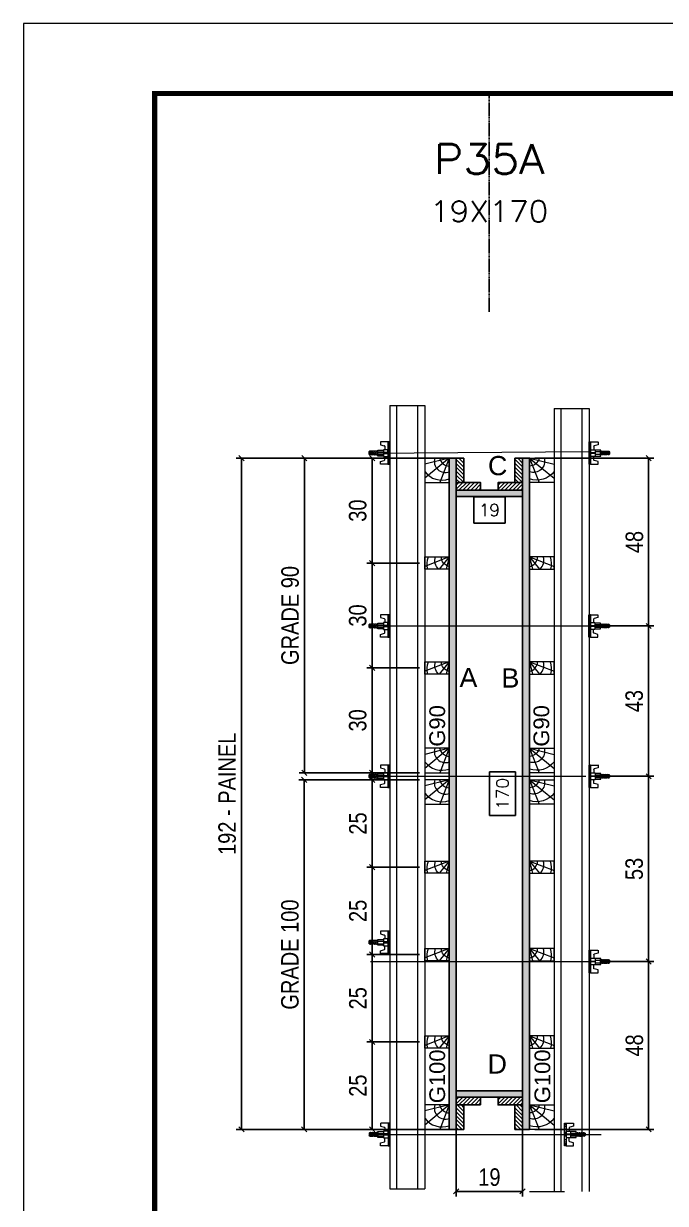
# Model space of a CAD drawing. Extents: x 2949 to 9203, y -16089 to 12527.
# Drawn here: x 2949 to 3316, y -7674 to -6999 of the extents above; entities that cross this region are included whole.
import ezdxf
from ezdxf.enums import TextEntityAlignment as Align

# ---------------------------------------------------------------- set-up
doc = ezdxf.new("R2010")
doc.units = 0
doc.linetypes.add('DASHED', pattern=[0.75, 0.5, -0.25])
doc.linetypes.add('HIDDEN', pattern=[0.375, 0.25, -0.125])
for name, color, linetype in [('CHAPA', 1, 'Continuous'), ('COTA', 241, 'Continuous'), ('Cota Seção (2x)', 4, 'Continuous'), ('MEIO_PONT', 93, 'Continuous'), ('SARRAFO', 251, 'Continuous'), ('Texto de Titulo', 7, 'Continuous'), ('Texto Qtd Sarr', 242, 'Continuous'), ('TEXTO_GERAL', 7, 'Continuous')]:
    doc.layers.add(name, color=color, linetype=linetype)
for name, color, linetype, lineweight in [('Folhas', 255, 'Continuous', 9), ('Hachura', 251, 'Continuous', 9), ('Madeira', 126, 'Continuous', 18), ('Perfil Metálico', 224, 'Continuous', 18), ('SARRAFO DE PRESSAO', 251, 'DASHED', 9), ('Texto Seção', 7, 'Continuous', 15)]:
    doc.layers.add(name, color=color, linetype=linetype, lineweight=lineweight)
doc.styles.add('ARIAL', font='arial.ttf')
doc.styles.add('COTA TECNICA 2X', font='techl___.ttf', dxfattribs={"height": 10})
doc.styles.add('ROMANS', font='romans.shx')
doc.styles.add('SANSSERIF', font='sas_____.pfb')
doc.dimstyles.new('SECAO PILAR', dxfattribs={"dimtxt": 10, "dimasz": 3, "dimexe": 3, "dimexo": 3, "dimgap": 3, "dimtad": 1, "dimdec": 1, "dimlfac": 0.5, "dimzin": 12, "dimdsep": 46, "dimtxsty": 'COTA TECNICA 2X', "dimblk1": 'OBLIQUE', "dimblk2": 'OBLIQUE', "dimsah": 1, "dimcen": 0.9, "dimclrd": 256, "dimclre": 256, "dimclrt": 256, "dimadec": 1, "dimazin": 3, "dimtfac": 1, "dimtdec": 1, "dimtmove": 0, "dimatfit": 3, "dimfxl": 1, "dimtolj": 1, "dimtzin": 12, "dimarcsym": 0})
doc.dimstyles.new('SECÇÃO 2', dxfattribs={"dimtxt": 7, "dimasz": 6, "dimexe": 0.18, "dimexo": 2, "dimgap": -4, "dimtad": 3, "dimdec": 1, "dimlfac": 0.5, "dimzin": 12, "dimdsep": 46, "dimtxsty": 'ROMANS', "dimblk": 'ARCHTICK', "dimcen": 0.09, "dimse1": 1, "dimse2": 1, "dimsd1": 1, "dimsd2": 1, "dimclrd": 180, "dimclre": 5, "dimclrt": 1, "dimadec": 0, "dimazin": 3, "dimtfac": 1, "dimtdec": 1, "dimtofl": 0, "dimtmove": 0, "dimatfit": 3, "dimldrblk": 'ARCHTICK', "dimfxl": 1, "dimtolj": 1, "dimtzin": 0, "dimarcsym": 0})
pattern_1 = [(135, (-19694.8325, 1876.2794), (-1.12253202, -1.12253202), [])]

# ---------------------------------------------------------------- blocks, each defined once
blk = doc.blocks.new('9999999999')
at = {"layer": 'Folhas'}
blk.add_lwpolyline([(98138.98, 34190.21), (99623.98, 34190.21), (99623.98, 35240.21), (98138.98, 35240.21)], close=True, dxfattribs=at)
at = {"layer": 'Folhas', "color": 30, "const_width": 3}
blk.add_lwpolyline([(98213.98, 34230.21), (99583.98, 34230.21), (99583.98, 35200.21), (98213.98, 35200.21)], close=True, dxfattribs=at)
blk = doc.blocks.new('PONTALETE')
at = {"layer": 'Madeira'}
for q in [(2.71, 7), (7, 5.76), (7, 1.74)]:
    blk.add_line((0, 0), q, dxfattribs=at)
blk.add_lwpolyline([(0, 0), (7, 0), (7, 7), (0, 7)], close=True, dxfattribs=at)
for centre, radius, start, end in [((2.04, 0.06), 6.23, 37.2818, 109.0913), ((1.09, 0.9), 3.19, 343.603, 109.9847), ((-0.21, -0.78), 3.09, 14.6322, 86.0383)]:
    blk.add_arc(centre, radius, start, end, dxfattribs=at)
blk = doc.blocks.new('MEIO PONTALETE')
at = {"layer": 'Madeira'}
for q in [(2.71, 7), (3.5, 2.88), (3.5, 0.87)]:
    blk.add_line((0, 0), q, dxfattribs=at)
blk.add_lwpolyline([(0, 0), (3.5, 0), (3.5, 7), (0, 7)], close=True, dxfattribs=at)
for centre, radius, start, end in [((2.04, 0.06), 6.23, 76.4499, 109.0913), ((1.09, 0.9), 3.19, 40.9063, 109.9847), ((-0.21, -0.78), 3.09, 14.6322, 86.0383)]:
    blk.add_arc(centre, radius, start, end, dxfattribs=at)
blk = doc.blocks.new('_Oblique')
at = {"color": 0, "linetype": 'ByBlock', "lineweight": -2}
blk.add_line((-0.5, -0.5), (0.5, 0.5), dxfattribs=at)
blk = doc.blocks.new('*D2107')
at = {"layer": 'COTA', "lineweight": -2, "transparency": 16777216}
for p, q in [((3175.58, -7307.68), (3145.47, -7307.68)), ((3148.47, -7307.68), (3148.47, -7367.68)), ((3175.58, -7367.68), (3145.47, -7367.68))]:
    blk.add_line(p, q, dxfattribs=at)
at = {"layer": 'Defpoints', "color": 0, "transparency": 16777216}
for p in [(3178.58, -7307.68), (3148.47, -7367.68), (3178.58, -7367.68)]:
    blk.add_point(p, dxfattribs=at)
at = {"layer": 'COTA', "lineweight": -2, "transparency": 16777216, "xscale": 3, "yscale": 3, "zscale": 3}
for p, rotation in [((3148.47, -7307.68), 90), ((3148.47, -7367.68), 270)]:
    blk.add_blockref('_Oblique', p, dxfattribs=dict(at, rotation=rotation))
at = {"layer": 'COTA', "transparency": 16777216, "insert": (3140.25, -7337.68), "char_height": 10, "attachment_point": 5, "rotation": 90, "style": 'COTA TECNICA 2X'}
blk.add_mtext('\\A1;30', dxfattribs=at)
blk = doc.blocks.new('*D2108')
at = {"layer": 'COTA', "lineweight": -2, "transparency": 16777216}
for p, q in [((3175.58, -7367.68), (3145.47, -7367.68)), ((3148.47, -7367.68), (3148.47, -7427.68)), ((3175.58, -7427.68), (3145.47, -7427.68))]:
    blk.add_line(p, q, dxfattribs=at)
at = {"layer": 'Defpoints', "color": 0, "transparency": 16777216}
for p in [(3178.58, -7367.68), (3148.47, -7427.68), (3178.58, -7427.68)]:
    blk.add_point(p, dxfattribs=at)
at = {"layer": 'COTA', "lineweight": -2, "transparency": 16777216, "xscale": 3, "yscale": 3, "zscale": 3}
for p, rotation in [((3148.47, -7367.68), 90), ((3148.47, -7427.68), 270)]:
    blk.add_blockref('_Oblique', p, dxfattribs=dict(at, rotation=rotation))
at = {"layer": 'COTA', "transparency": 16777216, "insert": (3140.25, -7397.68), "char_height": 10, "attachment_point": 5, "rotation": 90, "style": 'COTA TECNICA 2X'}
blk.add_mtext('\\A1;30', dxfattribs=at)
blk = doc.blocks.new('*D2109')
at = {"layer": 'COTA', "lineweight": -2, "transparency": 16777216}
for p, q in [((3175.58, -7247.68), (3145.47, -7247.68)), ((3148.47, -7247.68), (3148.47, -7307.68)), ((3175.58, -7307.68), (3145.47, -7307.68))]:
    blk.add_line(p, q, dxfattribs=at)
at = {"layer": 'Defpoints', "color": 0, "transparency": 16777216}
for p in [(3178.58, -7247.68), (3148.47, -7307.68), (3178.58, -7307.68)]:
    blk.add_point(p, dxfattribs=at)
at = {"layer": 'COTA', "lineweight": -2, "transparency": 16777216, "xscale": 3, "yscale": 3, "zscale": 3}
for p, rotation in [((3148.47, -7247.68), 90), ((3148.47, -7307.68), 270)]:
    blk.add_blockref('_Oblique', p, dxfattribs=dict(at, rotation=rotation))
at = {"layer": 'COTA', "transparency": 16777216, "insert": (3140.25, -7277.68), "char_height": 10, "attachment_point": 5, "rotation": 90, "style": 'COTA TECNICA 2X'}
blk.add_mtext('\\A1;30', dxfattribs=at)
blk = doc.blocks.new('titulo1')
at = {"layer": 'Defpoints', "color": 252, "linetype": 'HIDDEN', "ltscale": 2}
blk.add_line((0, 0), (0, 125), dxfattribs=at)
at = {"layer": 'Defpoints', "style": 'ROMANS', "oblique": 15}
blk.add_attdef('FOLHA', text='', height=10, dxfattribs=at).set_placement((0, 15.58), align=Align.MIDDLE_CENTER)
at = {"layer": 'Texto Qtd Sarr', "color": 3, "style": 'ROMANS', "oblique": 15}
for tag, height, p in [('TITULO', 17, (0, 71.45)), ('SEÇÃO', 12, (0, 41.55))]:
    blk.add_attdef(tag, text='', height=height, dxfattribs=at).set_placement(p, align=Align.MIDDLE_CENTER)
blk = doc.blocks.new('*D2095')
at = {"layer": 'Cota Seção (2x)', "color": 180, "lineweight": -2, "transparency": 16777216}
for p, q in [((3224.58, -7269.86), (3206.58, -7269.86)), ((3206.58, -7269.86), (3206.58, -7284.86)), ((3224.58, -7284.86), (3224.58, -7269.86)), ((3206.58, -7284.86), (3224.58, -7284.86))]:
    blk.add_line(p, q, dxfattribs=at)
at = {"layer": 'Defpoints', "color": 0, "transparency": 16777216}
for p in [(3196.58, -7286.99), (3196.58, -7288.86), (3234.58, -7286.99)]:
    blk.add_point(p, dxfattribs=at)
at = {"layer": 'Cota Seção (2x)', "color": 1, "transparency": 16777216, "insert": (3215.58, -7277.36), "char_height": 7, "attachment_point": 5, "style": 'ROMANS'}
blk.add_mtext('\\A1;19', dxfattribs=at)
blk = doc.blocks.new('_ArchTick')
at = {"color": 0, "linetype": 'ByBlock', "const_width": 0.15}
blk.add_lwpolyline([(-0.5, -0.5), (0.5, 0.5)], dxfattribs=at)
blk = doc.blocks.new('*D2096')
at = {"layer": 'COTA', "lineweight": -2, "transparency": 16777216}
for p, q in [((3192.91, -7247.67), (3070.66, -7247.67)), ((3073.66, -7247.67), (3073.66, -7631.69)), ((3192.91, -7631.69), (3070.66, -7631.69))]:
    blk.add_line(p, q, dxfattribs=at)
at = {"layer": 'Defpoints', "color": 0, "transparency": 16777216}
for p in [(3195.91, -7247.67), (3073.66, -7631.69), (3195.91, -7631.69)]:
    blk.add_point(p, dxfattribs=at)
at = {"layer": 'COTA', "lineweight": -2, "transparency": 16777216, "xscale": 3, "yscale": 3, "zscale": 3}
for p, rotation in [((3073.66, -7247.67), 90), ((3073.66, -7631.69), 270)]:
    blk.add_blockref('_Oblique', p, dxfattribs=dict(at, rotation=rotation))
at = {"layer": 'COTA', "transparency": 16777216, "insert": (3065.55, -7439.68), "char_height": 10, "attachment_point": 5, "rotation": 90, "style": 'COTA TECNICA 2X'}
blk.add_mtext('\\A1;192 - PAINEL', dxfattribs=at)
blk = doc.blocks.new('C')
at = {"layer": 'Hachura', "color": 0}
for p, q in [((0, 3.22), (0, -3.22)), ((0.45, 3.22), (0, 3.22)), ((0.46, 3.16), (0, 3.16)), ((0.46, 3.05), (0, 3.05)), ((0.46, 2.88), (0, 2.88)), ((0, 2.75), (0, -1.16)), ((0.46, 2.65), (0, 2.65)), ((0.46, 2.23), (0, 2.23)), ((0.46, 1.51), (0, 1.51)), ((0.39, 0.49), (0.17, 0.49)), ((0.45, -3.23), (0.45, 3.22)), ((0.45, 3.22), (2.58, 3.22)), ((1.74, 0.97), (0.45, 0.97)), ((1.45, 0.1), (0.45, 0.1)), ((1.35, 1.94), (1.35, 0.96)), ((2.58, 2.39), (1.47, 2.09)), ((1.74, -0.97), (1.74, 0.97)), ((1.74, 0.97), (1.74, 0.84)), ((1.74, 0.97), (1.74, 0.84)), ((1.74, 0.84), (3.35, 0.84)), ((3.35, 0.45), (1.74, 0.45)), ((2.58, 3.22), (2.58, 2.39)), ((3.32, 0.84), (3.32, -0.84)), ((3.35, 0.84), (3.35, -0.84)), ((3.68, 0.45), (3.35, 0.45)), ((3.84, -0.52), (3.35, 0.45)), ((3.35, 0.06), (3.67, -0.57)), ((3.68, 0.45), (4.16, -0.52)), ((3.72, 0.5), (4.25, -0.57)), ((4.37, -0.55), (3.83, 0.53)), ((4.15, 0.45), (3.93, 0.45)), ((4.42, -0.52), (3.93, 0.45)), ((4.15, 0.45), (4.26, 0.45)), ((4.26, 0.45), (4.74, -0.52)), ((4.3, 0.5), (4.83, -0.57)), ((4.95, -0.55), (4.41, 0.53)), ((4.51, 0.45), (4.84, 0.45)), ((5, -0.52), (4.51, 0.45)), ((4.84, 0.45), (5.32, -0.52)), ((4.88, 0.5), (5.41, -0.57)), ((5.53, -0.55), (4.99, 0.53)), ((5.58, -0.52), (5.09, 0.45)), ((5.42, 0.45), (5.09, 0.45)), ((5.58, -0.52), (5.09, 0.45)), ((5.42, 0.45), (5.74, -0.19)), ((5.46, 0.5), (5.74, -0.07)), ((5.74, 0.19), (5.57, 0.53)), ((5.74, 0.32), (5.68, 0.45)), ((5.68, 0.45), (5.74, 0.45)), ((5.74, 0.45), (5.9, 0.29)), ((5.74, 0.45), (5.74, -0.52)), ((5.9, -0.36), (5.9, 0.29)), ((0.45, 0), (0, 0)), ((0.46, -1.52), (0, -1.52)), ((0.46, -2.23), (0, -2.23)), ((0.46, -2.65), (0, -2.65)), ((0.46, -2.88), (0, -2.88)), ((0.46, -3.05), (0, -3.05)), ((0.46, -3.16), (0, -3.16)), ((0, -3.22), (2.57, -3.22)), ((0.08, -0.48), (0.29, -0.48)), ((0.29, -0.48), (0.4, -0.48)), ((0.45, 0), (0.45, -0.97)), ((0.45, -0.16), (1.45, -0.16)), ((0.45, -0.65), (0.45, -0.32)), ((0.45, -3.23), (0.45, -0.65)), ((0.45, -0.97), (1.74, -0.97)), ((1.35, -1.94), (1.35, -0.97)), ((2.58, -2.39), (1.47, -2.1)), ((3.35, -0.32), (1.74, -0.32)), ((3.35, -0.84), (1.74, -0.84)), ((2.58, -3.23), (2.58, -2.39)), ((3.35, -0.07), (3.58, -0.52)), ((3.35, -0.52), (3.58, -0.52)), ((3.84, -0.52), (4.16, -0.52)), ((4.42, -0.52), (4.74, -0.52)), ((4.63, -0.52), (4.74, -0.52)), ((5, -0.52), (5.32, -0.52)), ((5.58, -0.52), (5.74, -0.52)), ((5.74, -0.52), (5.9, -0.36)), ((5.74, -0.52), (5.74, -0.52))]:
    blk.add_line(p, q, dxfattribs=at)
for centre, radius, start, end in [((1.52, 1.94), 0.161, 104.7436, 180), ((1.44, -0.03), 0.129, 272.695, 87.305), ((3.81, 0.39), 0.143, 25.5688, 154.4312), ((4.39, 0.39), 0.143, 25.5688, 154.4312), ((4.97, 0.39), 0.143, 25.5688, 154.4312), ((5.55, 0.39), 0.143, 25.5688, 154.4312), ((0.17, -0.37), 0.174, 221.744, 317.8592), ((1.52, -1.94), 0.161, 180, 255.2564), ((3.71, -0.4), 0.174, 222.1408, 318.256), ((4.29, -0.4), 0.174, 222.1408, 318.256), ((4.87, -0.4), 0.174, 222.1408, 318.256), ((5.45, -0.4), 0.174, 222.1408, 318.256), ((5.61, -0.4), 0.174, 317.8592, 318.256)]:
    blk.add_arc(centre, radius, start, end, dxfattribs=at)
blk = doc.blocks.new('*D2110')
at = {"layer": 'COTA', "lineweight": -2, "transparency": 16777216}
for p, q in [((3282.22, -7535.68), (3309.69, -7535.68)), ((3306.69, -7631.69), (3306.69, -7535.68)), ((3241.58, -7631.69), (3309.69, -7631.69))]:
    blk.add_line(p, q, dxfattribs=at)
at = {"layer": 'Defpoints', "color": 0, "transparency": 16777216}
for p in [(3279.22, -7535.68), (3306.69, -7535.68), (3238.58, -7631.69)]:
    blk.add_point(p, dxfattribs=at)
at = {"layer": 'COTA', "lineweight": -2, "transparency": 16777216, "xscale": 3, "yscale": 3, "zscale": 3}
for p, rotation in [((3306.69, -7535.68), 90), ((3306.69, -7631.69), 270)]:
    blk.add_blockref('_Oblique', p, dxfattribs=dict(at, rotation=rotation))
at = {"layer": 'COTA', "transparency": 16777216, "insert": (3298.59, -7583.69), "char_height": 10, "attachment_point": 5, "rotation": 90, "style": 'COTA TECNICA 2X'}
blk.add_mtext('\\A1;48', dxfattribs=at)
blk = doc.blocks.new('*D2111')
at = {"layer": 'COTA', "lineweight": -2, "transparency": 16777216}
for p, q in [((3275.58, -7429.68), (3309.69, -7429.68)), ((3306.69, -7535.68), (3306.69, -7429.68)), ((3282.22, -7535.68), (3309.69, -7535.68))]:
    blk.add_line(p, q, dxfattribs=at)
at = {"layer": 'Defpoints', "color": 0, "transparency": 16777216}
for p in [(3272.58, -7429.68), (3306.69, -7429.68), (3279.22, -7535.68)]:
    blk.add_point(p, dxfattribs=at)
at = {"layer": 'COTA', "lineweight": -2, "transparency": 16777216, "xscale": 3, "yscale": 3, "zscale": 3}
for p, rotation in [((3306.69, -7429.68), 90), ((3306.69, -7535.68), 270)]:
    blk.add_blockref('_Oblique', p, dxfattribs=dict(at, rotation=rotation))
at = {"layer": 'COTA', "transparency": 16777216, "insert": (3298.47, -7482.68), "char_height": 10, "attachment_point": 5, "rotation": 90, "style": 'COTA TECNICA 2X'}
blk.add_mtext('\\A1;53', dxfattribs=at)
blk = doc.blocks.new('*D2112')
at = {"layer": 'COTA', "lineweight": -2, "transparency": 16777216}
for p, q in [((3275.51, -7343.68), (3309.69, -7343.68)), ((3306.69, -7429.68), (3306.69, -7343.68)), ((3275.58, -7429.68), (3309.69, -7429.68))]:
    blk.add_line(p, q, dxfattribs=at)
at = {"layer": 'Defpoints', "color": 0, "transparency": 16777216}
for p in [(3272.51, -7343.68), (3306.69, -7343.68), (3272.58, -7429.68)]:
    blk.add_point(p, dxfattribs=at)
at = {"layer": 'COTA', "lineweight": -2, "transparency": 16777216, "xscale": 3, "yscale": 3, "zscale": 3}
for p, rotation in [((3306.69, -7343.68), 90), ((3306.69, -7429.68), 270)]:
    blk.add_blockref('_Oblique', p, dxfattribs=dict(at, rotation=rotation))
at = {"layer": 'COTA', "transparency": 16777216, "insert": (3298.47, -7386.68), "char_height": 10, "attachment_point": 5, "rotation": 90, "style": 'COTA TECNICA 2X'}
blk.add_mtext('\\A1;43', dxfattribs=at)
blk = doc.blocks.new('*D2097')
at = {"layer": 'COTA', "lineweight": -2, "transparency": 16777216}
for p, q in [((3241.58, -7247.67), (3309.69, -7247.67)), ((3306.69, -7343.68), (3306.69, -7247.67)), ((3275.51, -7343.68), (3309.69, -7343.68))]:
    blk.add_line(p, q, dxfattribs=at)
at = {"layer": 'Defpoints', "color": 0, "transparency": 16777216}
for p in [(3238.58, -7247.67), (3306.69, -7247.67), (3272.51, -7343.68)]:
    blk.add_point(p, dxfattribs=at)
at = {"layer": 'COTA', "lineweight": -2, "transparency": 16777216, "xscale": 3, "yscale": 3, "zscale": 3}
for p, rotation in [((3306.69, -7247.67), 90), ((3306.69, -7343.68), 270)]:
    blk.add_blockref('_Oblique', p, dxfattribs=dict(at, rotation=rotation))
at = {"layer": 'COTA', "transparency": 16777216, "insert": (3298.59, -7295.68), "char_height": 10, "attachment_point": 5, "rotation": 90, "style": 'COTA TECNICA 2X'}
blk.add_mtext('\\A1;48', dxfattribs=at)
blk = doc.blocks.new('*D2113')
at = {"layer": 'COTA', "lineweight": -2, "transparency": 16777216}
for p, q in [((3196.58, -7616.29), (3196.58, -7670.15)), ((3234.58, -7616.29), (3234.58, -7670.15)), ((3196.58, -7667.15), (3234.58, -7667.15))]:
    blk.add_line(p, q, dxfattribs=at)
at = {"layer": 'Defpoints', "color": 0, "transparency": 16777216}
for p in [(3196.58, -7613.29), (3234.58, -7613.29), (3234.58, -7667.15)]:
    blk.add_point(p, dxfattribs=at)
at = {"layer": 'COTA', "lineweight": -2, "transparency": 16777216, "xscale": 3, "yscale": 3, "zscale": 3, "rotation": 180}
blk.add_blockref('_Oblique', (3196.58, -7667.15), dxfattribs=at)
at = {"layer": 'COTA', "lineweight": -2, "transparency": 16777216, "xscale": 3, "yscale": 3, "zscale": 3}
blk.add_blockref('_Oblique', (3234.58, -7667.15), dxfattribs=at)
at = {"layer": 'COTA', "transparency": 16777216, "insert": (3215.58, -7659.06), "char_height": 10, "attachment_point": 5, "style": 'COTA TECNICA 2X'}
blk.add_mtext('\\A1;19', dxfattribs=at)
blk = doc.blocks.new('*D2098')
at = {"layer": 'COTA', "lineweight": -2, "transparency": 16777216}
for p, q in [((3175.58, -7431.69), (3106.58, -7431.69)), ((3109.58, -7631.69), (3109.58, -7431.69)), ((3175.58, -7631.69), (3106.58, -7631.69))]:
    blk.add_line(p, q, dxfattribs=at)
at = {"layer": 'Defpoints', "color": 0, "transparency": 16777216}
for p in [(3109.58, -7431.69), (3178.58, -7431.69), (3178.58, -7631.69)]:
    blk.add_point(p, dxfattribs=at)
at = {"layer": 'COTA', "lineweight": -2, "transparency": 16777216, "xscale": 3, "yscale": 3, "zscale": 3}
for p, rotation in [((3109.58, -7431.69), 90), ((3109.58, -7631.69), 270)]:
    blk.add_blockref('_Oblique', p, dxfattribs=dict(at, rotation=rotation))
at = {"layer": 'COTA', "transparency": 16777216, "insert": (3101.47, -7531.69), "char_height": 10, "attachment_point": 5, "rotation": 90, "style": 'COTA TECNICA 2X'}
blk.add_mtext('\\A1;GRADE 100', dxfattribs=at)
blk = doc.blocks.new('*D2114')
at = {"layer": 'COTA', "lineweight": -2, "transparency": 16777216}
for p, q in [((3175.58, -7531.69), (3145.47, -7531.69)), ((3148.47, -7531.69), (3148.47, -7581.69)), ((3175.58, -7581.69), (3145.47, -7581.69))]:
    blk.add_line(p, q, dxfattribs=at)
at = {"layer": 'Defpoints', "color": 0, "transparency": 16777216}
for p in [(3178.58, -7531.69), (3148.47, -7581.69), (3178.58, -7581.69)]:
    blk.add_point(p, dxfattribs=at)
at = {"layer": 'COTA', "lineweight": -2, "transparency": 16777216, "xscale": 3, "yscale": 3, "zscale": 3}
for p, rotation in [((3148.47, -7531.69), 90), ((3148.47, -7581.69), 270)]:
    blk.add_blockref('_Oblique', p, dxfattribs=dict(at, rotation=rotation))
at = {"layer": 'COTA', "transparency": 16777216, "insert": (3140.36, -7556.69), "char_height": 10, "attachment_point": 5, "rotation": 90, "style": 'COTA TECNICA 2X'}
blk.add_mtext('\\A1;25', dxfattribs=at)
blk = doc.blocks.new('*D2115')
at = {"layer": 'COTA', "lineweight": -2, "transparency": 16777216}
for p, q in [((3175.58, -7581.69), (3145.47, -7581.69)), ((3148.47, -7581.69), (3148.47, -7631.69)), ((3175.58, -7631.69), (3145.47, -7631.69))]:
    blk.add_line(p, q, dxfattribs=at)
at = {"layer": 'Defpoints', "color": 0, "transparency": 16777216}
for p in [(3178.58, -7581.69), (3148.47, -7631.69), (3178.58, -7631.69)]:
    blk.add_point(p, dxfattribs=at)
at = {"layer": 'COTA', "lineweight": -2, "transparency": 16777216, "xscale": 3, "yscale": 3, "zscale": 3}
for p, rotation in [((3148.47, -7581.69), 90), ((3148.47, -7631.69), 270)]:
    blk.add_blockref('_Oblique', p, dxfattribs=dict(at, rotation=rotation))
at = {"layer": 'COTA', "transparency": 16777216, "insert": (3140.36, -7606.69), "char_height": 10, "attachment_point": 5, "rotation": 90, "style": 'COTA TECNICA 2X'}
blk.add_mtext('\\A1;25', dxfattribs=at)
blk = doc.blocks.new('*D2099')
at = {"layer": 'COTA', "lineweight": -2, "transparency": 16777216}
for p, q in [((3175.58, -7431.69), (3145.47, -7431.69)), ((3148.47, -7431.69), (3148.47, -7481.69)), ((3175.58, -7481.69), (3145.47, -7481.69))]:
    blk.add_line(p, q, dxfattribs=at)
at = {"layer": 'Defpoints', "color": 0, "transparency": 16777216}
for p in [(3178.58, -7431.69), (3148.47, -7481.69), (3178.58, -7481.69)]:
    blk.add_point(p, dxfattribs=at)
at = {"layer": 'COTA', "lineweight": -2, "transparency": 16777216, "xscale": 3, "yscale": 3, "zscale": 3}
for p, rotation in [((3148.47, -7431.69), 90), ((3148.47, -7481.69), 270)]:
    blk.add_blockref('_Oblique', p, dxfattribs=dict(at, rotation=rotation))
at = {"layer": 'COTA', "transparency": 16777216, "insert": (3140.36, -7456.69), "char_height": 10, "attachment_point": 5, "rotation": 90, "style": 'COTA TECNICA 2X'}
blk.add_mtext('\\A1;25', dxfattribs=at)
blk = doc.blocks.new('*D2116')
at = {"layer": 'COTA', "lineweight": -2, "transparency": 16777216}
for p, q in [((3175.58, -7481.69), (3145.47, -7481.69)), ((3148.47, -7481.69), (3148.47, -7531.69)), ((3175.58, -7531.69), (3145.47, -7531.69))]:
    blk.add_line(p, q, dxfattribs=at)
at = {"layer": 'Defpoints', "color": 0, "transparency": 16777216}
for p in [(3178.58, -7481.69), (3148.47, -7531.69), (3178.58, -7531.69)]:
    blk.add_point(p, dxfattribs=at)
at = {"layer": 'COTA', "lineweight": -2, "transparency": 16777216, "xscale": 3, "yscale": 3, "zscale": 3}
for p, rotation in [((3148.47, -7481.69), 90), ((3148.47, -7531.69), 270)]:
    blk.add_blockref('_Oblique', p, dxfattribs=dict(at, rotation=rotation))
at = {"layer": 'COTA', "transparency": 16777216, "insert": (3140.36, -7506.69), "char_height": 10, "attachment_point": 5, "rotation": 90, "style": 'COTA TECNICA 2X'}
blk.add_mtext('\\A1;25', dxfattribs=at)
blk = doc.blocks.new('*D2100')
at = {"layer": 'COTA', "color": 180, "lineweight": -2, "transparency": 16777216}
for p, q in [((3230.58, -7427.18), (3215.58, -7427.18)), ((3215.58, -7427.18), (3215.58, -7452.18)), ((3230.58, -7452.18), (3230.58, -7427.18)), ((3215.58, -7452.18), (3230.58, -7452.18))]:
    blk.add_line(p, q, dxfattribs=at)
at = {"layer": 'Defpoints', "color": 0, "transparency": 16777216}
for p in [(3234.58, -7269.67), (3234.58, -7269.67), (3234.58, -7609.69)]:
    blk.add_point(p, dxfattribs=at)
at = {"layer": 'COTA', "color": 1, "transparency": 16777216, "insert": (3223.08, -7439.68), "char_height": 7, "attachment_point": 5, "rotation": 90, "style": 'ROMANS'}
blk.add_mtext('\\A1;170', dxfattribs=at)
blk = doc.blocks.new('*D2436')
at = {"layer": 'COTA', "lineweight": -2, "transparency": 16777216}
for p, q in [((3189.58, -7247.67), (3106.7, -7247.67)), ((3109.7, -7247.67), (3109.7, -7427.68)), ((3175.58, -7427.68), (3106.7, -7427.68))]:
    blk.add_line(p, q, dxfattribs=at)
at = {"layer": 'Defpoints', "color": 0, "transparency": 16777216}
for p in [(3192.58, -7247.67), (3109.7, -7427.68), (3178.58, -7427.68)]:
    blk.add_point(p, dxfattribs=at)
at = {"layer": 'COTA', "lineweight": -2, "transparency": 16777216, "xscale": 3, "yscale": 3, "zscale": 3}
for p, rotation in [((3109.7, -7247.67), 90), ((3109.7, -7427.68), 270)]:
    blk.add_blockref('_Oblique', p, dxfattribs=dict(at, rotation=rotation))
at = {"layer": 'COTA', "transparency": 16777216, "insert": (3101.57, -7337.68), "char_height": 10, "attachment_point": 5, "rotation": 90, "style": 'COTA TECNICA 2X'}
blk.add_mtext('\\A1;GRADE 90', dxfattribs=at)

msp = doc.modelspace()

# ---------------------------------------------------------------- hatches: boundary and pattern name
at = {"layer": 'Hachura'}
h = msp.add_hatch(color=256, dxfattribs=at)
h.dxf.hatch_style = 1
h.paths.add_polyline_path([(3196.58, -7631.7), (3192.58, -7631.7), (3192.58, -7247.68), (3196.58, -7247.68)])
h = msp.add_hatch(dxfattribs=at)
h.set_pattern_fill('ANSI31', color=256, scale=0.5, angle=450, style=0)
h.set_pattern_definition(pattern_1)
h.paths.add_polyline_path([(3196.58, -7261.67), (3200.98, -7261.67), (3200.98, -7247.67), (3196.58, -7247.67)])
h = msp.add_hatch(dxfattribs=at)
h.set_pattern_fill('ANSI31', color=256, scale=0.5, angle=450, style=0)
h.set_pattern_definition(pattern_1)
h.paths.add_polyline_path([(3234.58, -7261.67), (3230.18, -7261.67), (3230.18, -7247.67), (3234.58, -7247.67)])
h = msp.add_hatch(color=256, dxfattribs=at)
h.dxf.hatch_style = 1
h.paths.add_polyline_path([(3234.58, -7631.68), (3238.58, -7631.68), (3238.58, -7247.67), (3234.58, -7247.67)])
h = msp.add_hatch(dxfattribs=at)
h.set_pattern_fill('ANSI31', color=256, scale=0.5, angle=540, style=0)
h.set_pattern_definition([(225, (-6292.3762, -30191.0806), (1.12253202, -1.12253202), [])])
h.paths.add_polyline_path([(3196.58, -7261.67), (3196.58, -7266.07), (3210.58, -7266.07), (3210.58, -7261.67)])
h = msp.add_hatch(dxfattribs=at)
h.set_pattern_fill('ANSI31', color=256, scale=0.5, angle=540, style=0)
h.set_pattern_definition([(225, (-6268.3762, -30191.0806), (1.12253202, -1.12253202), [])])
h.paths.add_polyline_path([(3220.58, -7261.67), (3220.58, -7266.07), (3234.58, -7266.07), (3234.58, -7261.67)])
h = msp.add_hatch(color=256, dxfattribs=at)
h.dxf.hatch_style = 1
h.paths.add_polyline_path([(3196.58, -7266.07), (3196.58, -7269.67), (3234.58, -7269.67), (3234.58, -7266.07)])
h = msp.add_hatch(color=256, dxfattribs=at)
h.dxf.hatch_style = 1
h.paths.add_polyline_path([(3196.58, -7609.69), (3196.58, -7613.29), (3234.58, -7613.29), (3234.58, -7609.69)])
h = msp.add_hatch(dxfattribs=at)
h.set_pattern_fill('ANSI31', color=256, scale=0.5, angle=540, style=0)
h.set_pattern_definition([(225, (-6292.3762, -30542.7005), (1.12253202, -1.12253202), [])])
h.paths.add_polyline_path([(3196.58, -7613.29), (3196.58, -7617.69), (3210.58, -7617.69), (3210.58, -7613.29)])
h = msp.add_hatch(dxfattribs=at)
h.set_pattern_fill('ANSI31', color=256, scale=0.5, angle=540, style=0)
h.set_pattern_definition([(225, (-6268.3762, -30542.7005), (1.12253202, -1.12253202), [])])
h.paths.add_polyline_path([(3220.58, -7613.29), (3220.58, -7617.69), (3234.58, -7617.69), (3234.58, -7613.29)])
h = msp.add_hatch(dxfattribs=at)
h.set_pattern_fill('ANSI31', color=256, scale=0.5, angle=450, style=0)
h.set_pattern_definition([(135, (-19694.8325, 1871.2595), (-1.12253202, -1.12253202), [])])
h.paths.add_polyline_path([(3196.58, -7617.69), (3200.98, -7617.69), (3200.98, -7631.69), (3196.58, -7631.69)])
h = msp.add_hatch(dxfattribs=at)
h.set_pattern_fill('ANSI31', color=256, scale=0.5, angle=450, style=0)
h.set_pattern_definition([(135, (-19694.8325, 1871.2595), (-1.12253202, -1.12253202), [])])
h.paths.add_polyline_path([(3234.58, -7617.69), (3230.18, -7617.69), (3230.18, -7631.69), (3234.58, -7631.69)])

# ---------------------------------------------------------------- linework, layer by layer
at = {"layer": 'CHAPA'}
for points in [[(3196.58, -7631.69), (3192.58, -7631.7), (3192.58, -7247.68), (3196.58, -7247.67)], [(3234.58, -7631.69), (3238.58, -7631.69), (3238.58, -7247.67), (3234.58, -7247.67)], [(3196.58, -7266.07), (3196.58, -7269.67), (3234.58, -7269.67), (3234.58, -7266.07)], [(3196.58, -7609.69), (3196.58, -7613.29), (3234.58, -7613.29), (3234.58, -7609.69)]]:
    msp.add_lwpolyline(points, close=True, dxfattribs=at)
at = {"layer": 'COTA', "linetype": 'ByBlock'}
for p, q in [((3192.58, -7247.67), (3192.58, -7631.69)), ((3238.58, -7247.67), (3238.58, -7631.69))]:
    msp.add_line(p, q, dxfattribs=at)
at = {"layer": 'Hachura'}
for p, q in [((3147.59, -7244.76), (3272.58, -7243.92)), ((3147.6, -7343.69), (3272.51, -7343.69)), ((3147.6, -7429.69), (3270.67, -7429.68)), ((3147.61, -7535.69), (3272.58, -7535.67)), ((3147.71, -7634.62), (3279.63, -7634.61))]:
    msp.add_line(p, q, dxfattribs=at)
at = {"layer": 'Madeira'}
for points in [[(3178.58, -7427.68), (3192.58, -7427.68), (3192.58, -7247.68), (3178.58, -7247.68)], [(3252.58, -7427.68), (3238.58, -7427.68), (3238.58, -7247.68), (3252.58, -7247.68)], [(3178.58, -7631.69), (3192.58, -7631.69), (3192.58, -7431.69), (3178.58, -7431.69)], [(3252.58, -7631.69), (3238.58, -7631.69), (3238.58, -7431.69), (3252.58, -7431.69)]]:
    msp.add_lwpolyline(points, close=True, dxfattribs=at)
at = {"layer": 'Perfil Metálico'}
for p, q in [((3158.58, -7217.62), (3158.58, -7665.62)), ((3158.58, -7217.62), (3178.58, -7217.62)), ((3162.58, -7665.62), (3162.58, -7217.62)), ((3174.58, -7665.62), (3174.58, -7217.62)), ((3178.58, -7217.62), (3178.58, -7665.62)), ((3252.58, -7219.21), (3252.58, -7667.21)), ((3252.58, -7219.21), (3272.58, -7219.21)), ((3256.58, -7667.21), (3256.58, -7219.21)), ((3268.58, -7667.21), (3268.58, -7219.21)), ((3272.58, -7219.21), (3272.58, -7667.21)), ((3158.58, -7665.62), (3178.58, -7665.62)), ((3238.58, -7667.21), (3258.58, -7667.21))]:
    msp.add_line(p, q, dxfattribs=at)
at = {"layer": 'SARRAFO'}
for points in [[(3200.98, -7247.67), (3200.98, -7261.67), (3196.58, -7261.67), (3196.58, -7247.67)], [(3200.98, -7247.67), (3200.98, -7261.67), (3196.58, -7261.67), (3196.58, -7247.67)], [(3230.18, -7247.67), (3230.18, -7261.67), (3234.58, -7261.67), (3234.58, -7247.67)], [(3230.18, -7247.67), (3230.18, -7261.67), (3234.58, -7261.67), (3234.58, -7247.67)], [(3210.58, -7266.07), (3196.58, -7266.07), (3196.58, -7261.67), (3210.58, -7261.67)], [(3210.58, -7266.07), (3196.58, -7266.07), (3196.58, -7261.67), (3210.58, -7261.67)], [(3234.58, -7266.07), (3220.58, -7266.07), (3220.58, -7261.67), (3234.58, -7261.67)], [(3234.58, -7266.07), (3220.58, -7266.07), (3220.58, -7261.67), (3234.58, -7261.67)], [(3210.58, -7617.69), (3196.58, -7617.69), (3196.58, -7613.29), (3210.58, -7613.29)], [(3210.58, -7617.69), (3196.58, -7617.69), (3196.58, -7613.29), (3210.58, -7613.29)], [(3234.58, -7617.69), (3220.58, -7617.69), (3220.58, -7613.29), (3234.58, -7613.29)], [(3234.58, -7617.69), (3220.58, -7617.69), (3220.58, -7613.29), (3234.58, -7613.29)], [(3200.98, -7631.69), (3200.98, -7617.69), (3196.58, -7617.69), (3196.58, -7631.69)], [(3200.98, -7631.69), (3200.98, -7617.69), (3196.58, -7617.69), (3196.58, -7631.69)], [(3230.18, -7631.69), (3230.18, -7617.69), (3234.58, -7617.69), (3234.58, -7631.69)], [(3230.18, -7631.69), (3230.18, -7617.69), (3234.58, -7617.69), (3234.58, -7631.69)]]:
    msp.add_lwpolyline(points, close=True, dxfattribs=at)

# ---------------------------------------------------------------- block references
at = {"layer": 'Hachura', "linetype": 'Continuous', "yscale": 2, "zscale": 2, "rotation": 180}
for p, xscale in [((3158.39, -7244.76), 2), ((3272.58, -7244.76), -2), ((3158.4, -7343.69), 2), ((3272.51, -7343.69), -2), ((3158.4, -7429.69), 2), ((3272.58, -7429.68), -2), ((3158.41, -7524.69), 2), ((3272.58, -7535.68), -2), ((3158.51, -7634.62), 2), ((3258.58, -7634.62), -2)]:
    msp.add_blockref('C', p, dxfattribs=dict(at, xscale=xscale))
at = {"layer": 'MEIO_PONT'}
for name, p, xscale, yscale, zscale, rotation in [('PONTALETE', (3192.58, -7247.68), 2, 2, 2, 180), ('PONTALETE', (3238.58, -7247.68), -2, 2, 2, 180), ('MEIO PONTALETE', (3192.58, -7304.18), -1.999999997962732, 1.999999997962732, 1.999999997962732, 90), ('MEIO PONTALETE', (3238.58, -7304.18), 1.999999997962732, 1.999999997962732, 1.999999997962732, 270), ('MEIO PONTALETE', (3192.58, -7364.18), -1.999999997962732, 1.999999997962732, 1.999999997962732, 90), ('MEIO PONTALETE', (3238.58, -7364.18), 1.999999997962732, 1.999999997962732, 1.999999997962732, 270), ('PONTALETE', (3192.58, -7413.68), 2, 2, 2, 180), ('PONTALETE', (3238.58, -7413.68), -2, 2, 2, 180), ('PONTALETE', (3192.58, -7431.69), 2, 2, 2, 180), ('PONTALETE', (3238.58, -7431.69), -2, 2, 2, 180), ('MEIO PONTALETE', (3192.58, -7478.19), -1.999999997962732, 1.999999997962732, 1.999999997962732, 90), ('MEIO PONTALETE', (3238.58, -7478.19), 1.999999997962732, 1.999999997962732, 1.999999997962732, 270), ('MEIO PONTALETE', (3192.58, -7528.19), -1.999999997962732, 1.999999997962732, 1.999999997962732, 90), ('MEIO PONTALETE', (3238.58, -7528.19), 1.999999997962732, 1.999999997962732, 1.999999997962732, 270), ('MEIO PONTALETE', (3192.58, -7578.19), -1.999999997962732, 1.999999997962732, 1.999999997962732, 90), ('MEIO PONTALETE', (3238.58, -7578.19), 1.999999997962732, 1.999999997962732, 1.999999997962732, 270), ('PONTALETE', (3192.58, -7617.69), 2, 2, 2, 180), ('PONTALETE', (3238.58, -7617.69), -2, 2, 2, 180)]:
    msp.add_blockref(name, p, dxfattribs=dict(at, xscale=xscale, yscale=yscale, zscale=zscale, rotation=rotation))
at = {"layer": 'SARRAFO DE PRESSAO', "color": 6, "linetype": 'ByBlock'}
msp.add_blockref('9999999999', (-95189.94, -42239.25), dxfattribs=at)
at = {"layer": 'Texto Seção'}
ref = msp.add_blockref('titulo1', (3215.43, -7164.04), dxfattribs=at)
ref.add_attrib('TITULO', 'P35A', dxfattribs={"layer": 'Texto de Titulo', "color": 7, "height": 17, "style": 'ROMANS', "width": 1.1}).set_placement((3215.43, -7076.54), align=Align.MIDDLE_CENTER)
ref.add_attrib('SEÇÃO', '19X170', dxfattribs={"layer": 'Texto de Titulo', "color": 7, "height": 12, "style": 'ROMANS', "width": 1.1}).set_placement((3215.43, -7106.54), align=Align.MIDDLE_CENTER)

# ---------------------------------------------------------------- texts
at = {"layer": 'Texto Seção', "color": 0, "linetype": 'Continuous', "style": 'SANSSERIF'}
for s, p in [('G90', (3185.71, -7412.74)), ('G90', (3245.31, -7412.74)), ('G100', (3185.71, -7616.75)), ('G100', (3245.9, -7616.75))]:
    msp.add_text(s, height=9, rotation=90, dxfattribs=at).set_placement(p, align=Align.MIDDLE_LEFT)
at = {"layer": 'TEXTO_GERAL', "style": 'ARIAL'}
for s, p in [('C', (3220.3, -7251.93)), ('A', (3203.59, -7373.17)), ('B', (3227.6, -7373.43)), ('D', (3220.09, -7594.28))]:
    msp.add_text(s, height=11, dxfattribs=at).set_placement(p, align=Align.MIDDLE_CENTER)

# ---------------------------------------------------------------- dimensions: what is measured, and where the dimension line sits
at = {"layer": 'COTA'}
for base, p1, p2, text, picture, middle in [((3073.66, -7631.69), (3195.91, -7247.67), (3195.91, -7631.69), '<> - PAINEL', '*D2096', (3065.55, -7439.68)), ((3109.7, -7427.68), (3192.58, -7247.67), (3178.58, -7427.68), 'GRADE <>', '*D2436', (3101.57, -7337.68)), ((3109.58, -7431.69), (3178.58, -7631.69), (3178.58, -7431.69), 'GRADE <>', '*D2098', (3101.47, -7531.69))]:
    dim = msp.add_linear_dim(base=base, p1=p1, p2=p2, angle=90, text=text, dimstyle='SECAO PILAR', dxfattribs=at)
    dim.commit()
    dim.dimension.update_dxf_attribs({"geometry": picture, "text_midpoint": middle})
for base, p1, p2, dimstyle, picture, middle in [((3148.47, -7307.68), (3178.58, -7247.68), (3178.58, -7307.68), 'SECAO PILAR', '*D2109', (3140.25, -7277.68)), ((3306.69, -7247.67), (3272.51, -7343.68), (3238.58, -7247.67), 'SECAO PILAR', '*D2097', (3298.59, -7295.68)), ((3234.58, -7269.67), (3234.58, -7609.69), (3234.58, -7269.67), 'SECÇÃO 2', '*D2100', (3223.08, -7439.68)), ((3148.47, -7367.68), (3178.58, -7307.68), (3178.58, -7367.68), 'SECAO PILAR', '*D2107', (3140.25, -7337.68)), ((3306.69, -7343.68), (3272.58, -7429.68), (3272.51, -7343.68), 'SECAO PILAR', '*D2112', (3298.47, -7386.68)), ((3148.47, -7427.68), (3178.58, -7367.68), (3178.58, -7427.68), 'SECAO PILAR', '*D2108', (3140.25, -7397.68)), ((3148.47, -7481.69), (3178.58, -7431.69), (3178.58, -7481.69), 'SECAO PILAR', '*D2099', (3140.36, -7456.69)), ((3306.69, -7429.68), (3279.22, -7535.68), (3272.58, -7429.68), 'SECAO PILAR', '*D2111', (3298.47, -7482.68)), ((3148.47, -7531.69), (3178.58, -7481.69), (3178.58, -7531.69), 'SECAO PILAR', '*D2116', (3140.36, -7506.69)), ((3148.47, -7581.69), (3178.58, -7531.69), (3178.58, -7581.69), 'SECAO PILAR', '*D2114', (3140.36, -7556.69)), ((3306.69, -7535.68), (3238.58, -7631.69), (3279.22, -7535.68), 'SECAO PILAR', '*D2110', (3298.59, -7583.69)), ((3148.47, -7631.69), (3178.58, -7581.69), (3178.58, -7631.69), 'SECAO PILAR', '*D2115', (3140.36, -7606.69))]:
    dim = msp.add_linear_dim(base=base, p1=p1, p2=p2, angle=90, dimstyle=dimstyle, dxfattribs=at)
    dim.commit()
    dim.dimension.update_dxf_attribs({"geometry": picture, "text_midpoint": middle})
dim = msp.add_linear_dim(base=(3234.58, -7667.15), p1=(3196.58, -7613.29), p2=(3234.58, -7613.29), dimstyle='SECAO PILAR', dxfattribs=at)
dim.commit()
dim.dimension.update_dxf_attribs({"geometry": '*D2113', "text_midpoint": (3215.58, -7659.06)})
at = {"layer": 'Cota Seção (2x)'}
dim = msp.add_linear_dim(base=(3196.58, -7288.86), p1=(3234.58, -7286.99), p2=(3196.58, -7286.99), angle=180, dimstyle='SECÇÃO 2', dxfattribs=at)
dim.commit()
dim.dimension.update_dxf_attribs({"geometry": '*D2095', "text_midpoint": (3215.58, -7277.36)})

doc.saveas('drawing.dxf')
